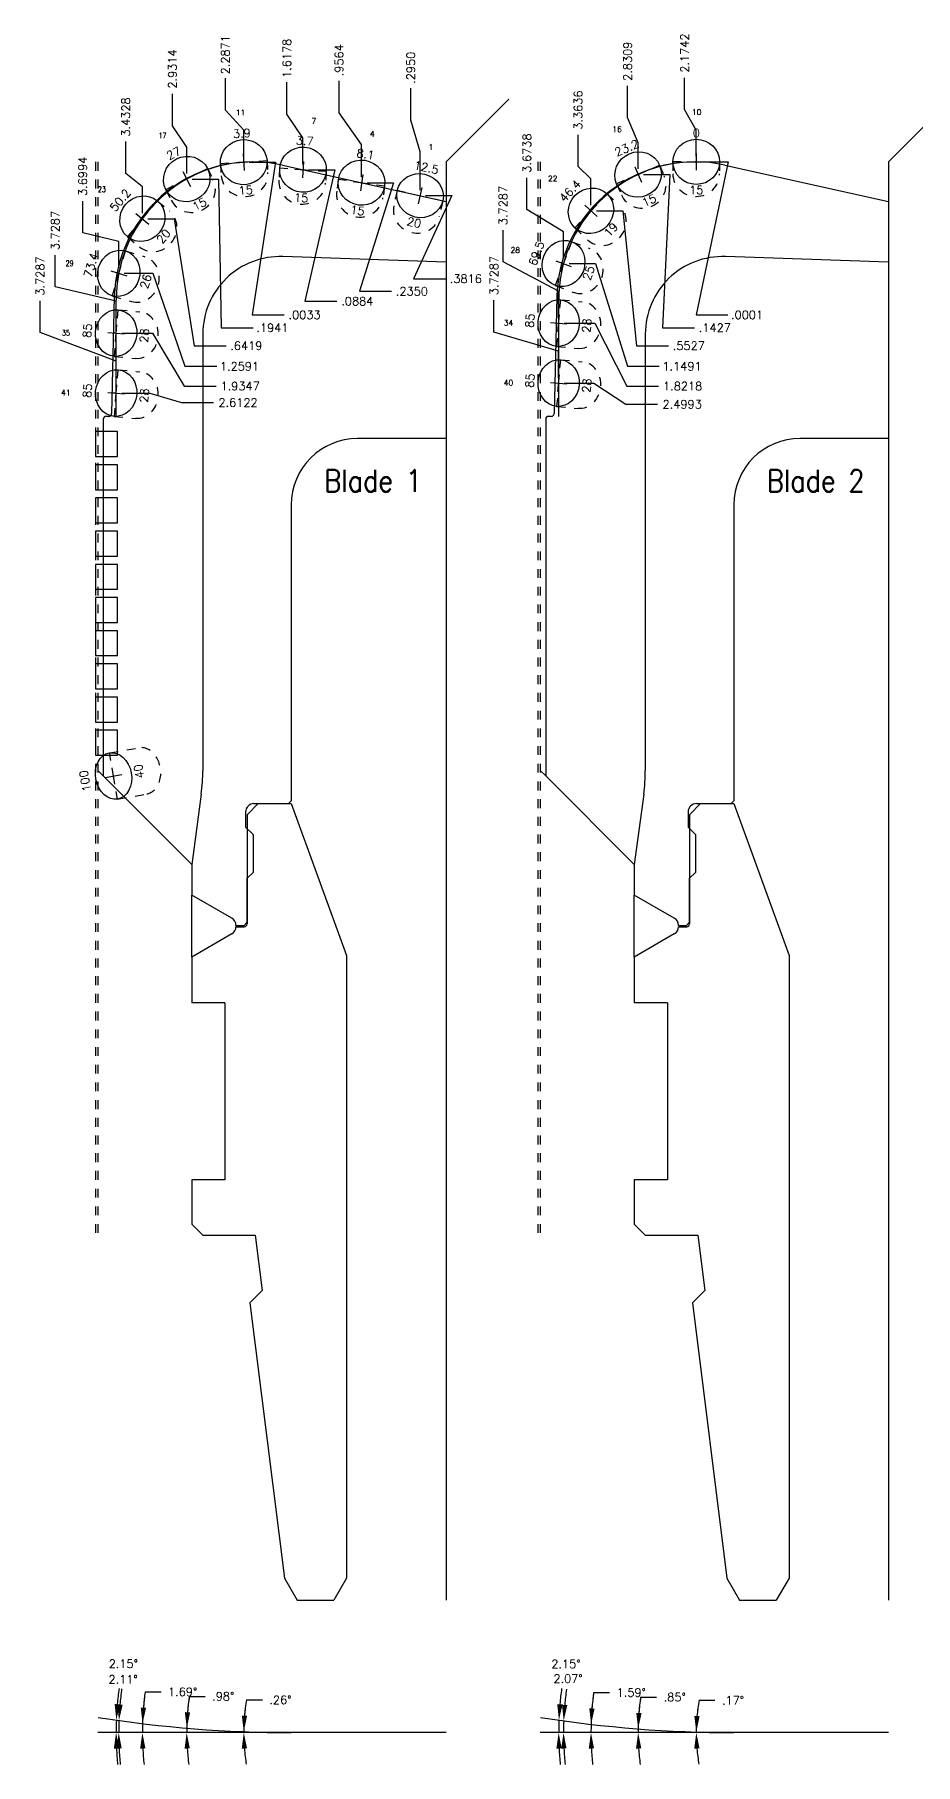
# Model space of a CAD drawing. Extents: x -25.3 to 36.7, y -3.6 to 16.
# Drawn here: x 1.34 to 11.29, y -3.58 to 15.96 of the extents above; entities that cross this region are included whole.
import ezdxf
from ezdxf.enums import TextEntityAlignment as Align

# ---------------------------------------------------------------- set-up
doc = ezdxf.new("R2010")
doc.units = 0
doc.header["$LTSCALE"] = 0.5
doc.header["$MEASUREMENT"] = 0
doc.linetypes.add('CENTER2', pattern=[1.125, 0.75, -0.125, 0.125, -0.125])
doc.linetypes.add('HIDDEN2', pattern=[0.1875, 0.125, -0.0625])
doc.layers.get('0').update_dxf_attribs({"linetype": 'CONTINUOUS'})
doc.layers.add('Blade_1', color=30, linetype='CONTINUOUS', true_color=0xff7f00)
doc.layers.add('Blade_2', color=7, linetype='CONTINUOUS', true_color=0xcccc00)
for name, color, linetype in [('CLine', 5, 'CENTER2'), ('Dims', 4, 'CONTINUOUS'), ('Text', 3, 'CONTINUOUS')]:
    doc.layers.add(name, color=color, linetype=linetype)
doc.styles.add('RomanS', font='romans')
doc.dimstyles.new('Copy of Standard', dxfattribs={"dimtxt": 0.094, "dimasz": 0.18, "dimexe": 0.0625, "dimexo": 0.0625, "dimgap": 0.045, "dimtad": 0, "dimtih": 1, "dimtoh": 1, "dimdec": 4, "dimzin": 4, "dimdsep": 46, "dimtxsty": 'RomanS', "dimcen": 0.09, "dimadec": 3, "dimazin": 1, "dimtfac": 1, "dimtdec": 4, "dimtofl": 0, "dimtmove": 0, "dimatfit": 1, "dimfxl": 1, "dimtolj": 1, "dimtzin": 0, "dimarcsym": 0})
doc.dimstyles.get("Standard").update_dxf_attribs({"dimtxt": 0.094, "dimasz": 0.18, "dimexe": 0.0625, "dimexo": 0.0625, "dimgap": 0.09, "dimtad": 0, "dimtih": 1, "dimtoh": 1, "dimdec": 4, "dimzin": 4, "dimdsep": 46, "dimtxsty": 'RomanS', "dimcen": 0.09, "dimazin": 1, "dimtfac": 1, "dimtdec": 4, "dimtofl": 0, "dimtmove": 0, "dimatfit": 1, "dimfxl": 1, "dimtolj": 1, "dimtzin": 0, "dimarcsym": 0})

# ---------------------------------------------------------------- blocks, each defined once
blk = doc.blocks.new('CMark')
at = {"layer": 'CLine'}
for p, q in [((-0.094, 0), (0.094, 0)), ((0, 0.094), (0, -0.094))]:
    blk.add_line(p, q, dxfattribs=at)
blk = doc.blocks.new('1313@20')
for p, q in [((-0.17, 0), (-0.265, 0)), ((0.171, 0), (0.264, 0))]:
    blk.add_line(p, q)
at = {"color": 8, "linetype": 'HIDDEN2', "ltscale": 0.5}
blk.add_line((-0.265, 0), (-0.265, -0.178), dxfattribs=at)
at = {"color": 8, "linetype": 'HIDDEN2', "ltscale": 0.5, "flags": 128}
blk.add_lwpolyline([(0.264, 0), (0.264, -0.178)], dxfattribs=at)
blk.add_ellipse((0, 0), major_axis=(0.264, 0), ratio=0.939693)
at = {"color": 8, "linetype": 'HIDDEN2', "ltscale": 0.5}
blk.add_ellipse((0, -0.178), major_axis=(0.264, 0), ratio=0.939693, start_param=3.141593, end_param=6.283185, dxfattribs=at)
blk.add_blockref('CMark', (0, 0))
at = {"style": 'RomanS'}
blk.add_text('20', height=0.094, dxfattribs=at).set_placement((0, -0.311), align=Align.MIDDLE_CENTER)
blk.add_attdef('ANG', text='', height=0.094, dxfattribs=at).set_placement((0, 0.251), align=Align.BOTTOM_CENTER)
blk = doc.blocks.new('1313@15')
for p, q in [((-0.17, 0), (-0.265, 0)), ((0.171, 0), (0.264, 0))]:
    blk.add_line(p, q)
at = {"color": 8, "linetype": 'HIDDEN2', "ltscale": 0.5}
blk.add_line((-0.265, 0), (-0.265, -0.135), dxfattribs=at)
at = {"color": 8, "linetype": 'HIDDEN2', "ltscale": 0.5, "flags": 128}
blk.add_lwpolyline([(0.264, 0), (0.264, -0.135)], dxfattribs=at)
blk.add_ellipse((0, 0), major_axis=(0.264, 0), ratio=0.965926)
at = {"color": 8, "linetype": 'HIDDEN2', "ltscale": 0.5}
blk.add_ellipse((0, -0.135), major_axis=(0.264, 0), ratio=0.965926, start_param=3.141593, end_param=6.283185, dxfattribs=at)
blk.add_blockref('CMark', (0, 0))
at = {"style": 'RomanS'}
blk.add_text('15', height=0.094, dxfattribs=at).set_placement((0, -0.318), align=Align.MIDDLE_CENTER)
blk.add_attdef('ANG', text='', height=0.094, dxfattribs=at).set_placement((0, 0.251), align=Align.BOTTOM_CENTER)
blk = doc.blocks.new('1313@28')
for p, q in [((-0.17, 0), (-0.265, 0)), ((0.171, 0), (0.264, 0))]:
    blk.add_line(p, q)
at = {"color": 8, "linetype": 'HIDDEN2', "ltscale": 0.5}
blk.add_line((-0.265, 0), (-0.265, -0.244), dxfattribs=at)
at = {"color": 8, "linetype": 'HIDDEN2', "ltscale": 0.5, "flags": 128}
blk.add_lwpolyline([(0.264, 0), (0.264, -0.244)], dxfattribs=at)
blk.add_ellipse((0, 0), major_axis=(0.264, 0), ratio=0.882949)
at = {"color": 8, "linetype": 'HIDDEN2', "ltscale": 0.5}
blk.add_ellipse((0, -0.244), major_axis=(0.264, 0), ratio=0.882949, start_param=3.141593, end_param=6.283185, dxfattribs=at)
blk.add_blockref('CMark', (0, 0))
at = {"style": 'RomanS'}
blk.add_text('28', height=0.094, dxfattribs=at).set_placement((0, -0.318), align=Align.MIDDLE_CENTER)
blk.add_attdef('ANG', text='', height=0.094, dxfattribs=at).set_placement((0, 0.251), align=Align.BOTTOM_CENTER)
blk = doc.blocks.new('1313@26')
for p, q in [((-0.17, 0), (-0.265, 0)), ((0.171, 0), (0.264, 0))]:
    blk.add_line(p, q)
at = {"color": 8, "linetype": 'HIDDEN2', "ltscale": 0.5}
blk.add_line((-0.265, 0), (-0.265, -0.228), dxfattribs=at)
at = {"color": 8, "linetype": 'HIDDEN2', "ltscale": 0.5, "flags": 128}
blk.add_lwpolyline([(0.264, 0), (0.264, -0.228)], dxfattribs=at)
blk.add_ellipse((0, 0), major_axis=(0.264, 0), ratio=0.89879)
at = {"color": 8, "linetype": 'HIDDEN2', "ltscale": 0.5}
blk.add_ellipse((0, -0.228), major_axis=(0.264, 0), ratio=0.89879, start_param=3.141593, end_param=6.283185, dxfattribs=at)
blk.add_blockref('CMark', (0, 0))
at = {"style": 'RomanS'}
blk.add_text('26', height=0.094, dxfattribs=at).set_placement((0, -0.318), align=Align.MIDDLE_CENTER)
blk.add_attdef('ANG', text='', height=0.094, dxfattribs=at).set_placement((0, 0.251), align=Align.BOTTOM_CENTER)
blk = doc.blocks.new('1313@25')
for p, q in [((-0.17, 0), (-0.265, 0)), ((0.171, 0), (0.264, 0))]:
    blk.add_line(p, q)
at = {"color": 8, "linetype": 'HIDDEN2', "ltscale": 0.5}
blk.add_line((-0.265, 0), (-0.265, -0.22), dxfattribs=at)
at = {"color": 8, "linetype": 'HIDDEN2', "ltscale": 0.5, "flags": 128}
blk.add_lwpolyline([(0.264, 0), (0.264, -0.22)], dxfattribs=at)
blk.add_ellipse((0, 0), major_axis=(0.264, 0), ratio=0.906308)
at = {"color": 8, "linetype": 'HIDDEN2', "ltscale": 0.5}
blk.add_ellipse((0, -0.22), major_axis=(0.264, 0), ratio=0.906308, start_param=3.141593, end_param=6.283185, dxfattribs=at)
blk.add_blockref('CMark', (0, 0))
at = {"style": 'RomanS'}
blk.add_text('25', height=0.094, dxfattribs=at).set_placement((0, -0.302), align=Align.MIDDLE_CENTER)
blk.add_attdef('ANG', text='', height=0.094, dxfattribs=at).set_placement((0, 0.251), align=Align.BOTTOM_CENTER)
blk = doc.blocks.new('1313@19')
for p, q in [((-0.17, 0), (-0.265, 0)), ((0.171, 0), (0.264, 0))]:
    blk.add_line(p, q)
at = {"color": 8, "linetype": 'HIDDEN2', "ltscale": 0.5}
blk.add_line((-0.265, 0), (-0.265, -0.199), dxfattribs=at)
at = {"color": 8, "linetype": 'HIDDEN2', "ltscale": 0.5, "flags": 128}
blk.add_lwpolyline([(0.264, 0), (0.264, -0.199)], dxfattribs=at)
blk.add_ellipse((0, 0), major_axis=(0.264, 0), ratio=0.945519)
at = {"color": 8, "linetype": 'HIDDEN2', "ltscale": 0.5}
blk.add_ellipse((0, -0.199), major_axis=(0.264, 0), ratio=0.92388, start_param=3.141593, end_param=6.283185, dxfattribs=at)
blk.add_blockref('CMark', (0, 0))
at = {"style": 'RomanS'}
blk.add_text('19', height=0.094, dxfattribs=at).set_placement((0, -0.311), align=Align.MIDDLE_CENTER)
blk.add_attdef('ANG', text='', height=0.094, dxfattribs=at).set_placement((0, 0.251), align=Align.BOTTOM_CENTER)
blk = doc.blocks.new('*D78')
at = {"layer": 'Dims', "color": 0, "lineweight": -2, "transparency": 16777216}
for p, q in [((5.589, 14.995), (5.589, 15.355)), ((5.694, 14.635), (5.589, 14.995)), ((5.694, 14.204), (5.694, 14.635))]:
    blk.add_line(p, q, dxfattribs=at)
at = {"layer": 'Dims', "color": 0, "transparency": 16777216, "insert": (5.589, 15.586), "char_height": 0.094, "attachment_point": 5, "rotation": 90, "style": 'RomanS'}
blk.add_mtext('\\A1;.2950', dxfattribs=at)
blk = doc.blocks.new('*D79')
at = {"layer": 'Dims', "color": 0, "lineweight": -2, "transparency": 16777216}
for p, q in [((6.054, 14.142), (5.62, 13.203)), ((5.756, 14.142), (6.054, 14.142)), ((5.62, 13.203), (5.98, 13.203))]:
    blk.add_line(p, q, dxfattribs=at)
at = {"layer": 'Dims', "color": 0, "transparency": 16777216, "insert": (6.211, 13.203), "char_height": 0.094, "attachment_point": 5, "style": 'RomanS'}
blk.add_mtext('\\A1;.3816', dxfattribs=at)
blk = doc.blocks.new('*D80')
at = {"layer": 'Dims', "color": 0, "lineweight": -2, "transparency": 16777216}
for p, q in [((4.779, 15.078), (4.779, 15.438)), ((5.032, 14.718), (4.779, 15.078)), ((5.032, 14.351), (5.032, 14.718))]:
    blk.add_line(p, q, dxfattribs=at)
at = {"layer": 'Dims', "color": 0, "transparency": 16777216, "insert": (4.779, 15.671), "char_height": 0.094, "attachment_point": 5, "rotation": 90, "style": 'RomanS'}
blk.add_mtext('\\A1;.9564', dxfattribs=at)
blk = doc.blocks.new('*D81')
at = {"layer": 'Dims', "color": 0, "lineweight": -2, "transparency": 16777216}
for p, q in [((5.392, 14.288), (5.011, 13.061)), ((5.095, 14.288), (5.392, 14.288)), ((5.011, 13.061), (5.371, 13.061))]:
    blk.add_line(p, q, dxfattribs=at)
at = {"layer": 'Dims', "color": 0, "transparency": 16777216, "insert": (5.602, 13.061), "char_height": 0.094, "attachment_point": 5, "style": 'RomanS'}
blk.add_mtext('\\A1;.2350', dxfattribs=at)
blk = doc.blocks.new('*D82')
at = {"layer": 'Dims', "color": 0, "lineweight": -2, "transparency": 16777216}
for p, q in [((4.189, 15.062), (4.189, 15.422)), ((4.371, 14.795), (4.189, 15.062)), ((4.371, 14.497), (4.371, 14.795))]:
    blk.add_line(p, q, dxfattribs=at)
at = {"layer": 'Dims', "color": 0, "transparency": 16777216, "insert": (4.189, 15.693), "char_height": 0.094, "attachment_point": 5, "rotation": 90, "style": 'RomanS'}
blk.add_mtext('\\A1;1.6178', dxfattribs=at)
blk = doc.blocks.new('*D83')
at = {"layer": 'Dims', "color": 0, "lineweight": -2, "transparency": 16777216}
for p, q in [((4.731, 14.435), (4.392, 12.949)), ((4.434, 14.435), (4.731, 14.435)), ((4.392, 12.949), (4.752, 12.949))]:
    blk.add_line(p, q, dxfattribs=at)
at = {"layer": 'Dims', "color": 0, "transparency": 16777216, "insert": (4.985, 12.949), "char_height": 0.094, "attachment_point": 5, "style": 'RomanS'}
blk.add_mtext('\\A1;.0884', dxfattribs=at)
blk = doc.blocks.new('*D84')
at = {"layer": 'Dims', "color": 0, "lineweight": -2, "transparency": 16777216}
for p, q in [((3.494, 15.109), (3.494, 15.469)), ((3.702, 14.88), (3.494, 15.109)), ((3.702, 14.582), (3.702, 14.88))]:
    blk.add_line(p, q, dxfattribs=at)
at = {"layer": 'Dims', "color": 0, "transparency": 16777216, "insert": (3.494, 15.733), "char_height": 0.094, "attachment_point": 5, "rotation": 90, "style": 'RomanS'}
blk.add_mtext('\\A1;2.2871', dxfattribs=at)
blk = doc.blocks.new('*D85')
at = {"layer": 'Dims', "color": 0, "lineweight": -2, "transparency": 16777216}
for p, q in [((3.764, 14.52), (4.062, 14.52)), ((4.062, 14.52), (3.798, 12.795)), ((3.798, 12.795), (4.158, 12.795))]:
    blk.add_line(p, q, dxfattribs=at)
at = {"layer": 'Dims', "color": 0, "transparency": 16777216, "insert": (4.389, 12.795), "char_height": 0.094, "attachment_point": 5, "style": 'RomanS'}
blk.add_mtext('\\A1;.0033', dxfattribs=at)
blk = doc.blocks.new('*D86')
at = {"layer": 'Dims', "color": 0, "lineweight": -2, "transparency": 16777216}
for p, q in [((2.896, 14.932), (2.896, 15.292)), ((3.057, 14.689), (2.896, 14.932)), ((3.057, 14.392), (3.057, 14.689))]:
    blk.add_line(p, q, dxfattribs=at)
at = {"layer": 'Dims', "color": 0, "transparency": 16777216, "insert": (2.896, 15.572), "char_height": 0.094, "attachment_point": 5, "rotation": 90, "style": 'RomanS'}
blk.add_mtext('\\A1;2.9314', dxfattribs=at)
blk = doc.blocks.new('*D87')
at = {"layer": 'Dims', "color": 0, "lineweight": -2, "transparency": 16777216}
for p, q in [((3.12, 14.329), (3.417, 14.329)), ((3.417, 14.329), (3.448, 12.649)), ((3.448, 12.649), (3.808, 12.649))]:
    blk.add_line(p, q, dxfattribs=at)
at = {"layer": 'Dims', "color": 0, "transparency": 16777216, "insert": (4.025, 12.649), "char_height": 0.094, "attachment_point": 5, "style": 'RomanS'}
blk.add_mtext('\\A1;.1941', dxfattribs=at)
blk = doc.blocks.new('*D88')
at = {"layer": 'Dims', "color": 0, "lineweight": -2, "transparency": 16777216}
for p, q in [((2.369, 14.392), (2.369, 14.752)), ((2.556, 14.241), (2.369, 14.392)), ((2.556, 13.944), (2.556, 14.241))]:
    blk.add_line(p, q, dxfattribs=at)
at = {"layer": 'Dims', "color": 0, "transparency": 16777216, "insert": (2.369, 15.03), "char_height": 0.094, "attachment_point": 5, "rotation": 90, "style": 'RomanS'}
blk.add_mtext('\\A1;3.4328', dxfattribs=at)
blk = doc.blocks.new('*D89')
at = {"layer": 'Dims', "color": 0, "lineweight": -2, "transparency": 16777216}
for p, q in [((2.619, 13.881), (2.916, 13.881)), ((2.916, 13.881), (3.142, 12.446)), ((3.142, 12.446), (3.502, 12.446))]:
    blk.add_line(p, q, dxfattribs=at)
at = {"layer": 'Dims', "color": 0, "transparency": 16777216, "insert": (3.731, 12.446), "char_height": 0.094, "attachment_point": 5, "style": 'RomanS'}
blk.add_mtext('\\A1;.6419', dxfattribs=at)
blk = doc.blocks.new('*D90')
at = {"layer": 'Dims', "color": 0, "lineweight": -2, "transparency": 16777216}
for p, q in [((1.882, 13.72), (1.882, 14.08)), ((2.289, 13.624), (1.882, 13.72)), ((2.289, 13.327), (2.289, 13.624))]:
    blk.add_line(p, q, dxfattribs=at)
at = {"layer": 'Dims', "color": 0, "transparency": 16777216, "insert": (1.882, 14.36), "char_height": 0.094, "attachment_point": 5, "rotation": 90, "style": 'RomanS'}
blk.add_mtext('\\A1;3.6994', dxfattribs=at)
blk = doc.blocks.new('*D91')
at = {"layer": 'Dims', "color": 0, "lineweight": -2, "transparency": 16777216}
for p, q in [((2.352, 13.264), (2.676, 13.264)), ((2.676, 13.264), (3.036, 12.214)), ((3.036, 12.214), (3.396, 12.214))]:
    blk.add_line(p, q, dxfattribs=at)
at = {"layer": 'Dims', "color": 0, "transparency": 16777216, "insert": (3.654, 12.214), "char_height": 0.094, "attachment_point": 5, "style": 'RomanS'}
blk.add_mtext('\\A1;1.2591', dxfattribs=at)
blk = doc.blocks.new('*D92')
at = {"layer": 'Dims', "color": 0, "lineweight": -2, "transparency": 16777216}
for p, q in [((1.571, 13.111), (1.571, 13.471)), ((2.26, 12.948), (1.571, 13.111)), ((2.26, 12.651), (2.26, 12.948))]:
    blk.add_line(p, q, dxfattribs=at)
at = {"layer": 'Dims', "color": 0, "transparency": 16777216, "insert": (1.571, 13.748), "char_height": 0.094, "attachment_point": 5, "rotation": 90, "style": 'RomanS'}
blk.add_mtext('\\A1;3.7287', dxfattribs=at)
blk = doc.blocks.new('*D93')
at = {"layer": 'Dims', "color": 0, "lineweight": -2, "transparency": 16777216}
for p, q in [((2.323, 12.588), (2.67, 12.588)), ((2.67, 12.588), (3.03, 11.99)), ((3.03, 11.99), (3.39, 11.99))]:
    blk.add_line(p, q, dxfattribs=at)
at = {"layer": 'Dims', "color": 0, "transparency": 16777216, "insert": (3.661, 11.99), "char_height": 0.094, "attachment_point": 5, "style": 'RomanS'}
blk.add_mtext('\\A1;1.9347', dxfattribs=at)
blk = doc.blocks.new('*D94')
at = {"layer": 'Dims', "color": 0, "lineweight": -2, "transparency": 16777216}
for p, q in [((8.683, 15.114), (8.683, 15.474)), ((8.815, 14.883), (8.683, 15.114)), ((8.815, 14.586), (8.815, 14.883))]:
    blk.add_line(p, q, dxfattribs=at)
at = {"layer": 'Dims', "color": 0, "transparency": 16777216, "insert": (8.683, 15.752), "char_height": 0.094, "attachment_point": 5, "rotation": 90, "style": 'RomanS'}
blk.add_mtext('\\A1;2.1742', dxfattribs=at)
blk = doc.blocks.new('*D95')
at = {"layer": 'Dims', "color": 0, "lineweight": -2, "transparency": 16777216}
for p, q in [((9.175, 14.523), (8.812, 12.795)), ((8.877, 14.523), (9.175, 14.523)), ((8.812, 12.795), (9.172, 12.795))]:
    blk.add_line(p, q, dxfattribs=at)
at = {"layer": 'Dims', "color": 0, "transparency": 16777216, "insert": (9.389, 12.795), "char_height": 0.094, "attachment_point": 5, "style": 'RomanS'}
blk.add_mtext('\\A1;.0001', dxfattribs=at)
blk = doc.blocks.new('*D96')
at = {"layer": 'Dims', "color": 0, "lineweight": -2, "transparency": 16777216}
for p, q in [((8.039, 15.024), (8.039, 15.384)), ((8.158, 14.74), (8.039, 15.024)), ((8.158, 14.443), (8.158, 14.74))]:
    blk.add_line(p, q, dxfattribs=at)
at = {"layer": 'Dims', "color": 0, "transparency": 16777216, "insert": (8.039, 15.66), "char_height": 0.094, "attachment_point": 5, "rotation": 90, "style": 'RomanS'}
blk.add_mtext('\\A1;2.8309', dxfattribs=at)
blk = doc.blocks.new('*D97')
at = {"layer": 'Dims', "color": 0, "lineweight": -2, "transparency": 16777216}
for p, q in [((8.22, 14.38), (8.518, 14.38)), ((8.518, 14.38), (8.435, 12.649)), ((8.435, 12.649), (8.795, 12.649))]:
    blk.add_line(p, q, dxfattribs=at)
at = {"layer": 'Dims', "color": 0, "transparency": 16777216, "insert": (9.025, 12.649), "char_height": 0.094, "attachment_point": 5, "style": 'RomanS'}
blk.add_mtext('\\A1;.1427', dxfattribs=at)
blk = doc.blocks.new('*D98')
at = {"layer": 'Dims', "color": 0, "lineweight": -2, "transparency": 16777216}
for p, q in [((7.48, 14.47), (7.48, 14.83)), ((7.625, 14.33), (7.48, 14.47)), ((7.625, 14.033), (7.625, 14.33))]:
    blk.add_line(p, q, dxfattribs=at)
at = {"layer": 'Dims', "color": 0, "transparency": 16777216, "insert": (7.48, 15.108), "char_height": 0.094, "attachment_point": 5, "rotation": 90, "style": 'RomanS'}
blk.add_mtext('\\A1;3.3636', dxfattribs=at)
blk = doc.blocks.new('*D99')
at = {"layer": 'Dims', "color": 0, "lineweight": -2, "transparency": 16777216}
for p, q in [((7.688, 13.97), (7.985, 13.97)), ((7.985, 13.97), (8.14, 12.446)), ((8.14, 12.446), (8.5, 12.446))]:
    blk.add_line(p, q, dxfattribs=at)
at = {"layer": 'Dims', "color": 0, "transparency": 16777216, "insert": (8.731, 12.446), "char_height": 0.094, "attachment_point": 5, "style": 'RomanS'}
blk.add_mtext('\\A1;.5527', dxfattribs=at)
blk = doc.blocks.new('*D100')
at = {"layer": 'Dims', "color": 0, "lineweight": -2, "transparency": 16777216}
for p, q in [((6.901, 13.984), (6.901, 14.344)), ((7.315, 13.734), (6.901, 13.984)), ((7.315, 13.437), (7.315, 13.734))]:
    blk.add_line(p, q, dxfattribs=at)
at = {"layer": 'Dims', "color": 0, "transparency": 16777216, "insert": (6.901, 14.622), "char_height": 0.094, "attachment_point": 5, "rotation": 90, "style": 'RomanS'}
blk.add_mtext('\\A1;3.6738', dxfattribs=at)
blk = doc.blocks.new('*D101')
at = {"layer": 'Dims', "color": 0, "lineweight": -2, "transparency": 16777216}
for p, q in [((7.378, 13.374), (7.676, 13.374)), ((7.676, 13.374), (8.036, 12.214)), ((8.036, 12.214), (8.396, 12.214))]:
    blk.add_line(p, q, dxfattribs=at)
at = {"layer": 'Dims', "color": 0, "transparency": 16777216, "insert": (8.654, 12.214), "char_height": 0.094, "attachment_point": 5, "style": 'RomanS'}
blk.add_mtext('\\A1;1.1491', dxfattribs=at)
blk = doc.blocks.new('*D102')
at = {"layer": 'Dims', "color": 0, "lineweight": -2, "transparency": 16777216}
for p, q in [((6.632, 13.393), (6.632, 13.753)), ((7.26, 13.061), (6.632, 13.393)), ((7.26, 12.764), (7.26, 13.061))]:
    blk.add_line(p, q, dxfattribs=at)
at = {"layer": 'Dims', "color": 0, "transparency": 16777216, "insert": (6.632, 14.03), "char_height": 0.094, "attachment_point": 5, "rotation": 90, "style": 'RomanS'}
blk.add_mtext('\\A1;3.7287', dxfattribs=at)
blk = doc.blocks.new('*D103')
at = {"layer": 'Dims', "color": 0, "lineweight": -2, "transparency": 16777216}
for p, q in [((7.323, 12.701), (7.67, 12.701)), ((7.67, 12.701), (8.03, 11.99)), ((8.03, 11.99), (8.39, 11.99))]:
    blk.add_line(p, q, dxfattribs=at)
at = {"layer": 'Dims', "color": 0, "transparency": 16777216, "insert": (8.661, 11.99), "char_height": 0.094, "attachment_point": 5, "style": 'RomanS'}
blk.add_mtext('\\A1;1.8218', dxfattribs=at)
blk = doc.blocks.new('*D156')
at = {"layer": 'Dims', "color": 0, "lineweight": -2, "transparency": 16777216}
blk.add_line((3.732, -2.852), (3.912, -2.852), dxfattribs=at)
for start, end in [(170.7138, 179.7418), (170.7208, 175.2313), (184.5105, 189.0211)]:
    blk.add_arc((5.989, -3.221), 2.287, start, end, dxfattribs=at)
at = {"layer": 'Dims', "color": 0, "transparency": 16777216}
for points in [[(3.74, -3.032), (3.68, -3.03), (3.702, -3.211)], [(3.679, -3.402), (3.739, -3.4), (3.702, -3.221)]]:
    blk.add_solid(points, dxfattribs=at)
at = {"layer": 'Dims', "color": 0, "transparency": 16777216, "insert": (4.116, -2.852), "char_height": 0.094, "attachment_point": 5, "style": 'RomanS'}
blk.add_mtext('\\A1;.26°', dxfattribs=at)
blk = doc.blocks.new('*D157')
at = {"layer": 'Dims', "color": 0, "lineweight": -2, "transparency": 16777216}
blk.add_line((3.086, -2.812), (3.266, -2.812), dxfattribs=at)
for start, end in [(171.9839, 179.0246), (171.9872, 175.5059), (183.5187, 187.0374)]:
    blk.add_arc((5.989, -3.221), 2.931, start, end, dxfattribs=at)
at = {"layer": 'Dims', "color": 0, "transparency": 16777216}
for points in [[(3.096, -2.993), (3.036, -2.99), (3.058, -3.171)], [(3.033, -3.402), (3.093, -3.4), (3.057, -3.221)]]:
    blk.add_solid(points, dxfattribs=at)
at = {"layer": 'Dims', "color": 0, "transparency": 16777216, "insert": (3.47, -2.812), "char_height": 0.094, "attachment_point": 5, "style": 'RomanS'}
blk.add_mtext('\\A1;.98°', dxfattribs=at)
blk = doc.blocks.new('*D158')
at = {"layer": 'Dims', "color": 0, "lineweight": -2, "transparency": 16777216}
blk.add_line((2.587, -2.761), (2.767, -2.761), dxfattribs=at)
for start, end in [(172.2972, 178.3086), (172.2993, 175.3039), (183.0047, 186.0094)]:
    blk.add_arc((5.989, -3.221), 3.433, start, end, dxfattribs=at)
at = {"layer": 'Dims', "color": 0, "transparency": 16777216}
for points in [[(2.598, -2.942), (2.538, -2.938), (2.558, -3.12)], [(2.531, -3.402), (2.591, -3.4), (2.556, -3.221)]]:
    blk.add_solid(points, dxfattribs=at)
at = {"layer": 'Dims', "color": 0, "transparency": 16777216, "insert": (3.011, -2.761), "char_height": 0.094, "attachment_point": 5, "style": 'RomanS'}
blk.add_mtext('\\A1;1.69°', dxfattribs=at)
blk = doc.blocks.new('*D159')
at = {"layer": 'Dims', "color": 0, "lineweight": -2, "transparency": 16777216}
for p, q in [((2.23, -3.083), (2.229, -3.083)), ((2.227, -3.221), (2.227, -3.221))]:
    blk.add_line(p, q, dxfattribs=at)
for start, end in [(172.3171, 175.1049), (182.7878, 185.5757)]:
    blk.add_arc((5.989, -3.221), 3.7, start, end, dxfattribs=at)
at = {"layer": 'Dims', "color": 0, "transparency": 16777216}
for points in [[(2.333, -2.907), (2.273, -2.904), (2.292, -3.085)], [(2.263, -3.402), (2.323, -3.4), (2.289, -3.221)]]:
    blk.add_solid(points, dxfattribs=at)
at = {"layer": 'Dims', "color": 0, "transparency": 16777216, "insert": (2.338, -2.621), "char_height": 0.094, "attachment_point": 5, "style": 'RomanS'}
blk.add_mtext('\\A1;2.11°', dxfattribs=at)
blk = doc.blocks.new('*D160')
at = {"layer": 'Dims', "color": 0, "lineweight": -2, "transparency": 16777216}
for p, q in [((2.2, -3.079), (2.199, -3.079)), ((2.198, -3.221), (2.197, -3.221))]:
    blk.add_line(p, q, dxfattribs=at)
for start, end in [(172.3146, 175.0802), (182.7656, 185.5311)]:
    blk.add_arc((5.989, -3.221), 3.73, start, end, dxfattribs=at)
at = {"layer": 'Dims', "color": 0, "transparency": 16777216}
for points in [[(2.303, -2.903), (2.243, -2.899), (2.262, -3.081)], [(2.234, -3.402), (2.294, -3.4), (2.259, -3.221)]]:
    blk.add_solid(points, dxfattribs=at)
at = {"layer": 'Dims', "color": 0, "transparency": 16777216, "insert": (2.341, -2.444), "char_height": 0.094, "attachment_point": 5, "style": 'RomanS'}
blk.add_mtext('\\A1;2.15°', dxfattribs=at)
blk = doc.blocks.new('*D161')
at = {"layer": 'Dims', "color": 0, "lineweight": -2, "transparency": 16777216}
blk.add_line((8.846, -2.856), (9.026, -2.856), dxfattribs=at)
for start, end in [(170.3328, 179.8306), (170.341, 175.0858), (184.7448, 189.4896)]:
    blk.add_arc((10.989, -3.221), 2.174, start, end, dxfattribs=at)
at = {"layer": 'Dims', "color": 0, "transparency": 16777216}
for points in [[(8.853, -3.036), (8.793, -3.034), (8.815, -3.215)], [(8.792, -3.402), (8.852, -3.4), (8.815, -3.221)]]:
    blk.add_solid(points, dxfattribs=at)
at = {"layer": 'Dims', "color": 0, "transparency": 16777216, "insert": (9.23, -2.856), "char_height": 0.094, "attachment_point": 5, "style": 'RomanS'}
blk.add_mtext('\\A1;.17°', dxfattribs=at)
blk = doc.blocks.new('*D162')
at = {"layer": 'Dims', "color": 0, "lineweight": -2, "transparency": 16777216}
blk.add_line((8.186, -2.821), (8.366, -2.821), dxfattribs=at)
for start, end in [(171.8636, 179.1546), (171.8673, 175.511), (183.6437, 187.2874)]:
    blk.add_arc((10.989, -3.221), 2.831, start, end, dxfattribs=at)
at = {"layer": 'Dims', "color": 0, "transparency": 16777216}
for points in [[(8.197, -3.001), (8.137, -2.998), (8.158, -3.179)], [(8.134, -3.402), (8.194, -3.4), (8.158, -3.221)]]:
    blk.add_solid(points, dxfattribs=at)
at = {"layer": 'Dims', "color": 0, "transparency": 16777216, "insert": (8.571, -2.821), "char_height": 0.094, "attachment_point": 5, "style": 'RomanS'}
blk.add_mtext('\\A1;.85°', dxfattribs=at)
blk = doc.blocks.new('*D163')
at = {"layer": 'Dims', "color": 0, "lineweight": -2, "transparency": 16777216}
blk.add_line((7.656, -2.769), (7.836, -2.769), dxfattribs=at)
for start, end in [(172.2779, 178.4131), (172.2801, 175.3466), (183.0665, 186.133)]:
    blk.add_arc((10.989, -3.221), 3.364, start, end, dxfattribs=at)
at = {"layer": 'Dims', "color": 0, "transparency": 16777216}
for points in [[(7.666, -2.95), (7.606, -2.947), (7.627, -3.128)], [(7.6, -3.402), (7.66, -3.4), (7.625, -3.221)]]:
    blk.add_solid(points, dxfattribs=at)
at = {"layer": 'Dims', "color": 0, "transparency": 16777216, "insert": (8.08, -2.769), "char_height": 0.094, "attachment_point": 5, "style": 'RomanS'}
blk.add_mtext('\\A1;1.59°', dxfattribs=at)
blk = doc.blocks.new('*D164')
at = {"layer": 'Dims', "color": 0, "lineweight": -2, "transparency": 16777216}
for p, q in [((7.255, -3.086), (7.255, -3.086)), ((7.253, -3.221), (7.252, -3.221))]:
    blk.add_line(p, q, dxfattribs=at)
for start, end in [(172.3187, 175.1261), (182.8074, 185.6148)]:
    blk.add_arc((10.989, -3.221), 3.674, start, end, dxfattribs=at)
at = {"layer": 'Dims', "color": 0, "transparency": 16777216}
for points in [[(7.358, -2.911), (7.298, -2.907), (7.317, -3.089)], [(7.289, -3.402), (7.349, -3.4), (7.315, -3.221)]]:
    blk.add_solid(points, dxfattribs=at)
at = {"layer": 'Dims', "color": 0, "transparency": 16777216, "insert": (7.366, -2.612), "char_height": 0.094, "attachment_point": 5, "style": 'RomanS'}
blk.add_mtext('\\A1;2.07°', dxfattribs=at)
blk = doc.blocks.new('*D165')
at = {"layer": 'Dims', "color": 0, "lineweight": -2, "transparency": 16777216}
for p, q in [((7.2, -3.079), (7.2, -3.079)), ((7.198, -3.221), (7.198, -3.221))]:
    blk.add_line(p, q, dxfattribs=at)
for start, end in [(172.3135, 175.0797), (182.7661, 185.5322)]:
    blk.add_arc((10.989, -3.221), 3.729, start, end, dxfattribs=at)
at = {"layer": 'Dims', "color": 0, "transparency": 16777216}
for points in [[(7.304, -2.903), (7.244, -2.9), (7.263, -3.081)], [(7.234, -3.402), (7.294, -3.4), (7.26, -3.221)]]:
    blk.add_solid(points, dxfattribs=at)
at = {"layer": 'Dims', "color": 0, "transparency": 16777216, "insert": (7.342, -2.446), "char_height": 0.094, "attachment_point": 5, "style": 'RomanS'}
blk.add_mtext('\\A1;2.15°', dxfattribs=at)
blk = doc.blocks.new('*D186')
at = {"layer": 'Dims', "color": 0, "lineweight": -2, "transparency": 16777216}
for p, q in [((1.4, 12.595), (1.4, 12.955)), ((2.26, 12.271), (1.4, 12.595)), ((2.26, 11.973), (2.26, 12.271))]:
    blk.add_line(p, q, dxfattribs=at)
at = {"layer": 'Dims', "color": 0, "transparency": 16777216, "insert": (1.4, 13.233), "char_height": 0.094, "attachment_point": 5, "rotation": 90, "style": 'RomanS'}
blk.add_mtext('\\A1;3.7287', dxfattribs=at)
blk = doc.blocks.new('*D187')
at = {"layer": 'Dims', "color": 0, "lineweight": -2, "transparency": 16777216}
for p, q in [((2.323, 11.911), (2.64, 11.911)), ((2.64, 11.911), (3, 11.804)), ((3, 11.804), (3.36, 11.804))]:
    blk.add_line(p, q, dxfattribs=at)
at = {"layer": 'Dims', "color": 0, "transparency": 16777216, "insert": (3.637, 11.804), "char_height": 0.094, "attachment_point": 5, "style": 'RomanS'}
blk.add_mtext('\\A1;2.6122', dxfattribs=at)
blk = doc.blocks.new('*D188')
at = {"layer": 'Dims', "color": 0, "lineweight": -2, "transparency": 16777216}
for p, q in [((6.529, 12.601), (6.529, 12.961)), ((7.26, 12.384), (6.529, 12.601)), ((7.26, 12.086), (7.26, 12.384))]:
    blk.add_line(p, q, dxfattribs=at)
at = {"layer": 'Dims', "color": 0, "transparency": 16777216, "insert": (6.529, 13.239), "char_height": 0.094, "attachment_point": 5, "rotation": 90, "style": 'RomanS'}
blk.add_mtext('\\A1;3.7287', dxfattribs=at)
blk = doc.blocks.new('*D189')
at = {"layer": 'Dims', "color": 0, "lineweight": -2, "transparency": 16777216}
for p, q in [((7.323, 12.024), (7.658, 12.024)), ((7.658, 12.024), (8.018, 11.785)), ((8.018, 11.785), (8.378, 11.785))]:
    blk.add_line(p, q, dxfattribs=at)
at = {"layer": 'Dims', "color": 0, "transparency": 16777216, "insert": (8.656, 11.785), "char_height": 0.094, "attachment_point": 5, "style": 'RomanS'}
blk.add_mtext('\\A1;2.4993', dxfattribs=at)
blk = doc.blocks.new('1313@40')
for p, q in [((-0.265, 0), (-0.177, 0)), ((0.177, 0), (0.264, 0))]:
    blk.add_line(p, q)
at = {"color": 8, "linetype": 'HIDDEN2'}
for p, q in [((-0.265, 0), (-0.265, -0.334)), ((0.264, 0), (0.264, -0.334))]:
    blk.add_line(p, q, dxfattribs=at)
blk.add_ellipse((0, 0), major_axis=(0.265, 0), ratio=0.765974)
blk.add_ellipse((0, -0.334), major_axis=(-0.265, 0), ratio=0.765974, start_param=0, end_param=3.141593, dxfattribs=at)
blk.add_blockref('CMark', (0, 0))
at = {"style": 'RomanS'}
blk.add_text('40', height=0.094, dxfattribs=at).set_placement((0, -0.292), align=Align.MIDDLE_CENTER)
blk.add_attdef('ANG', text='', height=0.094, dxfattribs=at).set_placement((0, 0.251), align=Align.BOTTOM_CENTER)

msp = doc.modelspace()

# ---------------------------------------------------------------- linework, layer by layer
for p, q in [((5.98884, 14.52315), (6.69595, 15.23026)), ((10.98884, 14.52315), (11.69595, 15.23026)), ((4.13953, 14.48612), (5.98884, 14.07613)), ((5.98884, 14.52315), (5.98884, -1.72685)), ((9.13953, 14.48612), (10.98884, 14.07613)), ((10.98884, 14.52315), (10.98884, -1.72685)), ((5.98884, 13.38863), (4.14438, 13.45304)), ((10.98884, 13.38863), (9.14438, 13.45304)), ((2.28946, 13.26404), (2.26938, 13.26807)), ((2.23927, 12.99733), (2.20831, 11.67867)), ((7.23927, 12.99733), (7.20831, 11.67867)), ((2.26013, 12.58843), (2.22969, 12.58915)), ((3.23884, 12.57858), (3.23884, 7.64815)), ((8.23884, 12.57858), (8.23884, 7.64815)), ((2.26013, 11.91099), (2.21379, 11.91208)), ((2.11384, 11.6169), (2.11384, 7.58565)), ((2.17737, 11.64815), (2.14509, 11.64815)), ((7.11384, 11.6169), (7.11384, 7.58565)), ((7.17737, 11.64815), (7.14509, 11.64815)), ((5.98884, 11.39815), (4.98884, 11.39815)), ((10.98884, 11.39815), (9.98884, 11.39815)), ((4.23884, 10.64815), (4.23884, 7.3044)), ((9.23884, 10.64815), (9.23884, 7.3044)), ((2.11384, 7.58565), (3.11384, 6.58565)), ((7.11384, 7.58565), (8.11384, 6.58565)), ((3.22096, 7.3813), (3.11384, 6.58565)), ((3.86384, 7.27315), (3.73884, 7.14815)), ((3.81697, 7.27315), (4.23884, 7.27315)), ((4.20759, 7.27315), (4.23884, 7.3044)), ((4.23884, 7.27315), (4.86384, 5.55598)), ((8.22096, 7.3813), (8.11384, 6.58565)), ((8.86384, 7.27315), (8.73884, 7.14815)), ((8.81697, 7.27315), (9.23884, 7.27315)), ((9.20759, 7.27315), (9.23884, 7.3044)), ((9.23884, 7.27315), (9.86384, 5.55598)), ((3.72322, 7.1794), (3.72322, 7.00753)), ((3.73884, 7.14815), (3.73884, 5.91378)), ((8.72322, 7.1794), (8.72322, 7.00753)), ((8.73884, 7.14815), (8.73884, 5.91378)), ((3.72322, 7.00753), (3.80649, 6.92425)), ((3.80649, 6.92425), (3.80649, 6.49705)), ((8.72322, 7.00753), (8.80649, 6.92425)), ((8.80649, 6.92425), (8.80649, 6.49705)), ((3.11384, 6.58565), (3.11384, 6.24096)), ((3.73634, 6.4269), (3.80649, 6.49705)), ((8.11384, 6.58565), (8.11384, 6.24096)), ((8.73634, 6.4269), (8.80649, 6.49705)), ((3.73634, 6.4269), (3.73634, 5.9294)), ((8.73634, 6.4269), (8.73634, 5.9294)), ((3.56697, 5.97934), (3.11384, 6.24096)), ((3.11384, 5.53973), (3.11384, 6.24096)), ((8.56697, 5.97934), (8.11384, 6.24096)), ((8.11384, 5.53973), (8.11384, 6.24096)), ((3.61384, 5.89815), (3.70509, 5.89815)), ((3.61384, 5.88253), (3.70759, 5.88253)), ((3.70509, 5.89815), (3.73634, 5.9294)), ((8.61384, 5.89815), (8.70509, 5.89815)), ((8.61384, 5.88253), (8.70759, 5.88253)), ((8.70509, 5.89815), (8.73634, 5.9294)), ((3.56697, 5.80134), (3.11384, 5.53973)), ((8.56697, 5.80134), (8.11384, 5.53973)), ((3.11384, 5.53973), (3.11384, 5.02315)), ((4.86384, 5.55598), (4.86384, -1.47685)), ((8.11384, 5.53973), (8.11384, 5.02315)), ((9.86384, 5.55598), (9.86384, -1.47685)), ((3.48884, 5.02315), (3.11384, 5.02315)), ((3.48884, 5.02315), (3.48884, 3.02315)), ((8.48884, 5.02315), (8.11384, 5.02315)), ((8.48884, 5.02315), (8.48884, 3.02315)), ((3.11384, 3.02315), (3.11384, 2.52315)), ((3.48884, 3.02315), (3.11384, 3.02315)), ((8.11384, 3.02315), (8.11384, 2.52315)), ((8.48884, 3.02315), (8.11384, 3.02315)), ((3.23884, 2.39815), (3.11384, 2.52315)), ((3.23884, 2.39815), (3.83259, 2.39815)), ((3.83259, 2.39815), (3.91072, 1.77315)), ((8.23884, 2.39815), (8.11384, 2.52315)), ((8.23884, 2.39815), (8.83259, 2.39815)), ((8.83259, 2.39815), (8.91072, 1.77315)), ((3.91072, 1.77315), (3.77183, 1.63427)), ((8.91072, 1.77315), (8.77183, 1.63427)), ((3.77183, 1.63427), (4.16072, -1.47685)), ((8.77183, 1.63427), (9.16072, -1.47685)), ((4.16072, -1.47685), (4.30505, -1.72685)), ((4.86384, -1.47685), (4.7195, -1.72685)), ((9.16072, -1.47685), (9.30505, -1.72685)), ((9.86384, -1.47685), (9.7195, -1.72685)), ((4.30505, -1.72685), (4.7195, -1.72685)), ((9.30505, -1.72685), (9.7195, -1.72685)), ((4.23884, -3.2212), (2.05134, -3.2212)), ((9.23884, -3.2212), (7.05134, -3.2212))]:
    msp.add_line(p, q)
at = {"color": 5, "linetype": 'HIDDEN2'}
for p, q in [((2.02634, 14.52315), (2.02634, 2.39815)), ((7.02634, 14.52315), (7.02634, 2.39815))]:
    msp.add_line(p, q, dxfattribs=at)
at = {"color": 1, "linetype": 'HIDDEN2'}
for p, q in [((2.05134, 14.52315), (2.05134, 2.39815)), ((7.05134, 14.52315), (7.05134, 2.39815))]:
    msp.add_line(p, q, dxfattribs=at)
at = {"color": 1}
for p, q in [((2.26013, 11.64815), (2.26013, 12.96065)), ((7.26013, 11.64815), (7.26013, 12.96065)), ((5.98884, -3.2212), (4.23884, -3.2212)), ((10.98884, -3.2212), (9.23884, -3.2212))]:
    msp.add_line(p, q, dxfattribs=at)
at = {"color": 252}
for p, q in [((2.05134, 7.64815), (2.11384, 7.58565)), ((7.05134, 7.64815), (7.11384, 7.58565))]:
    msp.add_line(p, q, dxfattribs=at)
for centre, radius, start, end in [((3.80134, 12.96065), 1.5625, 77.5, 178.654864), ((8.80134, 12.96065), 1.5625, 77.5, 178.654864), ((4.11384, 12.57858), 0.875, 88, 180), ((9.11384, 12.57858), 0.875, 88, 180), ((2.14509, 11.6169), 0.03125, 90, 180), ((2.17707, 11.6794), 0.03125, 270, 358.654864), ((7.14509, 11.6169), 0.03125, 90, 180), ((7.17707, 11.6794), 0.03125, 270, 358.654864), ((4.98884, 10.64815), 0.75, 90, 180), ((9.98884, 10.64815), 0.75, 90, 180), ((1.23884, 7.64815), 2, 352.332411, 0), ((6.23884, 7.64815), 2, 352.332411, 0), ((3.81697, 7.1794), 0.09375, 90, 180), ((8.81697, 7.1794), 0.09375, 90, 180), ((3.52009, 5.89815), 0.09375, 0, 60), ((3.52009, 5.88253), 0.09375, 300, 0), ((3.70759, 5.91378), 0.03125, 270, 0), ((8.52009, 5.89815), 0.09375, 0, 60), ((8.52009, 5.88253), 0.09375, 300, 0), ((8.70759, 5.91378), 0.03125, 270, 0), ((5.98884, -3.2212), 3.72871, 177.845759, 180), ((5.98884, -3.2212), 3.69938, 177.892705, 180), ((5.98884, -3.2212), 3.43277, 178.30864, 180), ((10.98884, -3.2212), 3.72871, 177.845759, 180), ((10.98884, -3.2212), 3.6738, 177.933464, 180), ((5.98884, -3.2212), 2.93145, 179.024576, 180), ((5.98884, -3.2212), 2.28707, 179.74185, 180), ((10.98884, -3.2212), 3.36357, 178.413103, 180), ((10.98884, -3.2212), 2.83092, 179.154639, 180), ((10.98884, -3.2212), 2.17421, 179.830603, 180)]:
    msp.add_arc(centre, radius, start, end)
at = {"color": 1}
for centre in [(4.23884, 10.7788), (9.23884, 10.7788)]:
    msp.add_arc(centre, 14, 261.026159, 270, dxfattribs=at)
for centre in [(3.80134, 12.96065), (8.80134, 12.96065)]:
    msp.add_ellipse(centre, major_axis=(0, 1.5625), ratio=0.986374, start_param=6.28318531, end_param=7.85398163, dxfattribs=at)
at = {"layer": 'Blade_1'}
for p, q in [((2.27634, 11.47628), (2.02634, 11.47628)), ((2.02634, 11.47628), (2.02634, 11.19503)), ((2.27634, 11.19503), (2.27634, 11.47628)), ((2.02634, 11.19503), (2.27634, 11.19503)), ((2.27634, 11.10128), (2.02634, 11.10128)), ((2.02634, 11.10128), (2.02634, 10.82003)), ((2.27634, 10.82003), (2.27634, 11.10128)), ((2.02634, 10.82003), (2.27634, 10.82003)), ((2.27634, 10.72628), (2.02634, 10.72628)), ((2.02634, 10.72628), (2.02634, 10.44503)), ((2.27634, 10.44503), (2.27634, 10.72628)), ((2.02634, 10.44503), (2.27634, 10.44503)), ((2.27634, 10.35128), (2.02634, 10.35128)), ((2.02634, 10.35128), (2.02634, 10.07003)), ((2.27634, 10.07003), (2.27634, 10.35128)), ((2.02634, 10.07003), (2.27634, 10.07003)), ((2.27634, 9.97628), (2.02634, 9.97628)), ((2.02634, 9.97628), (2.02634, 9.69503)), ((2.27634, 9.69503), (2.27634, 9.97628)), ((2.02634, 9.69503), (2.27634, 9.69503)), ((2.27634, 9.60128), (2.02634, 9.60128)), ((2.02634, 9.60128), (2.02634, 9.32003)), ((2.27634, 9.32003), (2.27634, 9.60128)), ((2.02634, 9.32003), (2.27634, 9.32003)), ((2.27634, 9.22628), (2.02634, 9.22628)), ((2.02634, 9.22628), (2.02634, 8.94503)), ((2.27634, 8.94503), (2.27634, 9.22628)), ((2.02634, 8.94503), (2.27634, 8.94503)), ((2.27634, 8.85128), (2.02634, 8.85128)), ((2.02634, 8.85128), (2.02634, 8.57003)), ((2.27634, 8.57003), (2.27634, 8.85128)), ((2.02634, 8.57003), (2.27634, 8.57003)), ((2.27634, 8.47628), (2.02634, 8.47628)), ((2.02634, 8.47628), (2.02634, 8.19503)), ((2.27634, 8.19503), (2.27634, 8.47628)), ((2.02634, 8.19503), (2.27634, 8.19503)), ((2.27634, 8.10128), (2.02634, 8.10128)), ((2.02634, 8.10128), (2.02634, 7.82003)), ((2.27634, 7.82003), (2.27634, 8.10128)), ((2.02634, 7.82003), (2.27634, 7.82003))]:
    msp.add_line(p, q, dxfattribs=at)

# ---------------------------------------------------------------- block references
for name, p, rotation, values in [('1313@15', (3.70177, 14.51989), 3.9, {'ANG': '3.9'}), ('1313@15', (3.0574, 14.32907), 27, {'ANG': '27'}), ('1313@15', (4.37106, 14.43479), 356.3, {'ANG': '3.7'}), ('1313@15', (5.03244, 14.28816), 351.9, {'ANG': '8.1'}), ('1313@20', (5.69382, 14.14154), 347.5, {'ANG': '12.5'}), ('1313@20', (2.55607, 13.88128), 50.2, {'ANG': '50.2'}), ('1313@26', (2.28946, 13.26404), 73.4, {'ANG': '73.4'}), ('1313@28', (2.26013, 12.58843), 85, {'ANG': '85'}), ('1313@28', (2.26013, 11.91099), 85, {'ANG': '85'}), ('1313@40', (2.23021, 7.58565), 99.99999999999999, {'ANG': '100'})]:
    msp.add_blockref(name, p, dxfattribs=dict(at, rotation=rotation)).add_auto_attribs(values)
at = {"layer": 'Blade_2'}
msp.add_blockref('1313@15', (8.81463, 14.5231), dxfattribs=at).add_auto_attribs({'ANG': '0'})
for name, p, rotation, values in [('1313@15', (8.15792, 14.38048), 23.2, {'ANG': '23.2'}), ('1313@19', (7.62527, 13.9705), 46.4, {'ANG': '46.4'}), ('1313@25', (7.31504, 13.37401), 69.5, {'ANG': '69.5'}), ('1313@28', (7.26013, 12.70134), 85, {'ANG': '85'}), ('1313@28', (7.26013, 12.0239), 85, {'ANG': '85'})]:
    msp.add_blockref(name, p, dxfattribs=dict(at, rotation=rotation)).add_auto_attribs(values)

# ---------------------------------------------------------------- texts
at = {"layer": 'Blade_1', "style": 'RomanS', "width": 0.8}
for s, p in [('17', (2.7834, 14.82109)), ('23', (2.09838, 14.2132)), ('29', (1.73413, 13.37747)), ('35', (1.69312, 12.59196))]:
    msp.add_text(s, height=0.0625, dxfattribs=at).set_placement(p, align=Align.MIDDLE_CENTER)
at = {"layer": 'Blade_1', "style": 'RomanS'}
for s, p in [('7', (4.49281, 14.98395)), ('4', (5.15419, 14.83733)), ('1', (5.81557, 14.6907))]:
    msp.add_text(s, height=0.0625, dxfattribs=at).set_placement(p, align=Align.MIDDLE_CENTER)
at = {"layer": 'Blade_1', "char_height": 0.0625, "width": 0.0037632, "attachment_point": 5, "style": 'RomanS'}
for s, insert in [('11', (3.66492, 15.08117)), ('41', (1.69312, 11.91526))]:
    msp.add_mtext(s, dxfattribs=dict(at, insert=insert))
at = {"layer": 'Blade_2', "char_height": 0.0625, "width": 0.0037632, "attachment_point": 5, "style": 'RomanS'}
for s, insert in [('10', (8.81941, 15.08558)), ('16', (7.92052, 14.89109)), ('22', (7.19344, 14.33506)), ('28', (6.76955, 13.52679)), ('34', (6.69312, 12.70487)), ('40', (6.69312, 12.0278))]:
    msp.add_mtext(s, dxfattribs=dict(at, insert=insert))
at = {"layer": 'Text', "style": 'RomanS', "width": 0.85}
for s, p in [('Blade 1', (4.61332, 10.79571)), ('Blade 2', (9.61332, 10.79571))]:
    msp.add_text(s, height=0.25, dxfattribs=at).set_placement(p)

# ---------------------------------------------------------------- dimensions: what is measured, and where the dimension line sits
at = {"layer": 'Dims'}
for feature_location, offset, dtype, origin, picture, middle in [((3.70177, 14.51989), (-0.20729, 0.94893), 1, (5.98884, 14.52315), '*D84', (3.49448, 15.73316)), ((4.37106, 14.43479), (-0.18236, 0.98757), 1, (5.98884, 14.52315), '*D82', (4.18871, 15.6934)), ((5.03244, 14.28816), (-0.25319, 1.15008), 1, (5.98884, 14.52315), '*D80', (4.77925, 15.67124)), ((8.15792, 14.38048), (-0.11936, 1.00356), 1, (10.98884, 14.52315), '*D96', (8.03856, 15.65956)), ((8.81463, 14.5231), (-0.13181, 0.95067), 1, (10.98884, 14.52315), '*D94', (8.68282, 15.75153)), ((3.0574, 14.32907), (-0.16144, 0.96342), 1, (5.98884, 14.52315), '*D86', (2.89596, 15.57248)), ((5.69382, 14.14154), (-0.10451, 1.2139), 1, (5.98884, 14.52315), '*D78', (5.58931, 15.5862)), ((7.62527, 13.9705), (-0.14551, 0.85952), 1, (10.98884, 14.52315), '*D98', (7.47976, 15.10778)), ((2.55607, 13.88128), (-0.18751, 0.87104), 1, (5.98884, 14.52315), '*D88', (2.36856, 15.03009)), ((7.31504, 13.37401), (-0.41381, 0.96991), 1, (10.98884, 14.52315), '*D100', (6.90123, 14.62168)), ((2.26013, 11.91099), (-0.8601, 1.04394), 1, (5.98884, 14.52315), '*D186', (1.40003, 13.2327)), ((2.26013, 12.58843), (-0.68884, 0.88208), 1, (5.98884, 14.52315), '*D92', (1.5713, 13.74827)), ((2.28946, 13.26404), (-0.4077, 0.81624), 1, (5.98884, 14.52315), '*D90', (1.88176, 14.36028)), ((2.26013, 12.58843), (1.12958, -0.59818), 0, (5.98884, 14.52315), '*D93', (3.66076, 11.99025)), ((2.26013, 11.91099), (1.09957, -0.10671), 0, (5.98884, 14.52315), '*D187', (3.63746, 11.80428)), ((2.28946, 13.26404), (1.10667, -1.04963), 0, (5.98884, 14.52315), '*D91', (3.65375, 12.21442)), ((2.55607, 13.88128), (0.94628, -1.4357), 0, (5.98884, 14.52315), '*D89', (3.73087, 12.44558)), ((3.0574, 14.32907), (0.75059, -1.68034), 0, (5.98884, 14.52315), '*D87', (4.02532, 12.64873)), ((3.70177, 14.51989), (0.45667, -1.72509), 0, (5.98884, 14.52315), '*D85', (4.3892, 12.7948)), ((4.37106, 14.43479), (0.38105, -1.48588), 0, (5.98884, 14.52315), '*D83', (4.98511, 12.94891)), ((5.03244, 14.28816), (0.33885, -1.22717), 0, (5.98884, 14.52315), '*D81', (5.60205, 13.06099)), ((5.69382, 14.14154), (0.28605, -0.93811), 0, (5.98884, 14.52315), '*D79', (6.21063, 13.20343)), ((7.26013, 12.0239), (-0.73103, 0.93713), 1, (10.98884, 14.52315), '*D188', (6.5291, 13.23879)), ((7.26013, 12.70134), (-0.62844, 1.05139), 1, (10.98884, 14.52315), '*D102', (6.63169, 14.03048)), ((7.26013, 12.70134), (1.12958, -0.71108), 0, (10.98884, 14.52315), '*D103', (8.66076, 11.99025)), ((7.260131, 12.0239), (1.117913, -0.238409), 0, (10.988841, 14.523154), '*D189', (8.655806, 11.785491)), ((7.31504, 13.37401), (1.08109, -1.1596), 0, (10.98884, 14.52315), '*D101', (8.65375, 12.21442)), ((7.625268, 13.970497), (0.874839, -1.524913), 0, (10.988841, 14.523154), '*D99', (8.730869, 12.445584)), ((8.15792, 14.38048), (0.63664, -1.73174), 0, (10.98884, 14.52315), '*D97', (9.02532, 12.64873)), ((8.81463, 14.523098), (0.357234, -1.728299), 0, (10.988841, 14.523154), '*D95', (9.389198, 12.794799))]:
    dim = msp.add_ordinate_dim(feature_location=feature_location, offset=offset, dtype=dtype, origin=origin, dimstyle='Copy of Standard', dxfattribs=at)
    dim.commit()
    dim.dimension.update_dxf_attribs({"geometry": picture, "text_midpoint": middle})
for base, center, p1, p2, picture, middle in [((2.2596, -3.17446), (5.98884, -3.2212), (2.26277, -3.08104), (2.26013, -3.2212), '*D160', (2.3413, -2.4435)), ((7.26034, -3.17447), (10.98884, -3.2212), (7.26277, -3.08104), (7.26013, -3.2212), '*D165', (7.34153, -2.44595)), ((2.28937, -3.17584), (5.98884, -3.2212), (2.29197, -3.08517), (2.28946, -3.2212), '*D159', (2.33816, -2.62065)), ((7.31513, -3.17703), (10.98884, -3.2212), (7.31743, -3.08872), (7.31504, -3.2212), '*D164', (7.36575, -2.61187))]:
    dim = msp.add_angular_dim_3p(base=base, center=center, p1=p1, p2=p2, dimstyle='Standard', dxfattribs=at)
    dim.commit()
    dim.dimension.update_dxf_attribs({"geometry": picture, "text_midpoint": middle, "dimtype": 165})
for base, center, p1, p2, picture, middle in [((2.55623, -3.18742), (5.98884, -3.2212), (2.55756, -3.11988), (2.55607, -3.2212), '*D158', (3.01147, -2.76109)), ((7.62541, -3.19015), (10.98884, -3.2212), (7.62656, -3.12805), (7.62527, -3.2212), '*D163', (8.0802, -2.76924)), ((3.05744, -3.20456), (5.98884, -3.2212), (3.05782, -3.1713), (3.0574, -3.2212), '*D157', (3.47018, -2.8124)), ((3.70177, -3.21776), (5.98884, -3.2212), (3.70179, -3.21089), (3.70177, -3.2212), '*D156', (4.11589, -2.85214)), ((8.15795, -3.20728), (10.98884, -3.2212), (8.15823, -3.17943), (8.15792, -3.2212), '*D162', (8.57056, -2.82054)), ((8.81463, -3.21906), (10.98884, -3.2212), (8.81464, -3.21477), (8.81463, -3.2212), '*D161', (9.22965, -2.8561))]:
    dim = msp.add_angular_dim_3p(base=base, center=center, p1=p1, p2=p2, dimstyle='Standard', dxfattribs=at)
    dim.commit()
    dim.dimension.update_dxf_attribs({"geometry": picture, "text_midpoint": middle})

doc.saveas('drawing.dxf')
